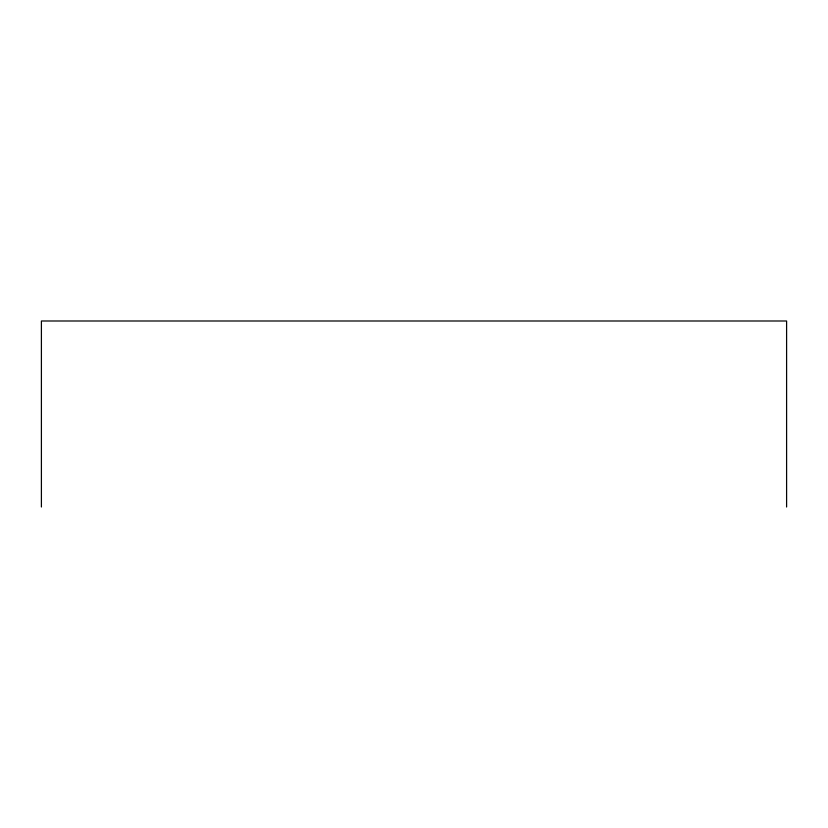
<?xml version="1.0" encoding="UTF-8"?>
<svg xmlns="http://www.w3.org/2000/svg" width="828" height="828" viewBox="0 0 828 828"><rect width="100%" height="100%" fill="white"/><g stroke="black" fill="none" stroke-linecap="round" stroke-linejoin="round"><path stroke-width="1.24" d="M786.6 507.005L786.6 320.995L41.4 320.995L41.4 507.005"/></g></svg>
